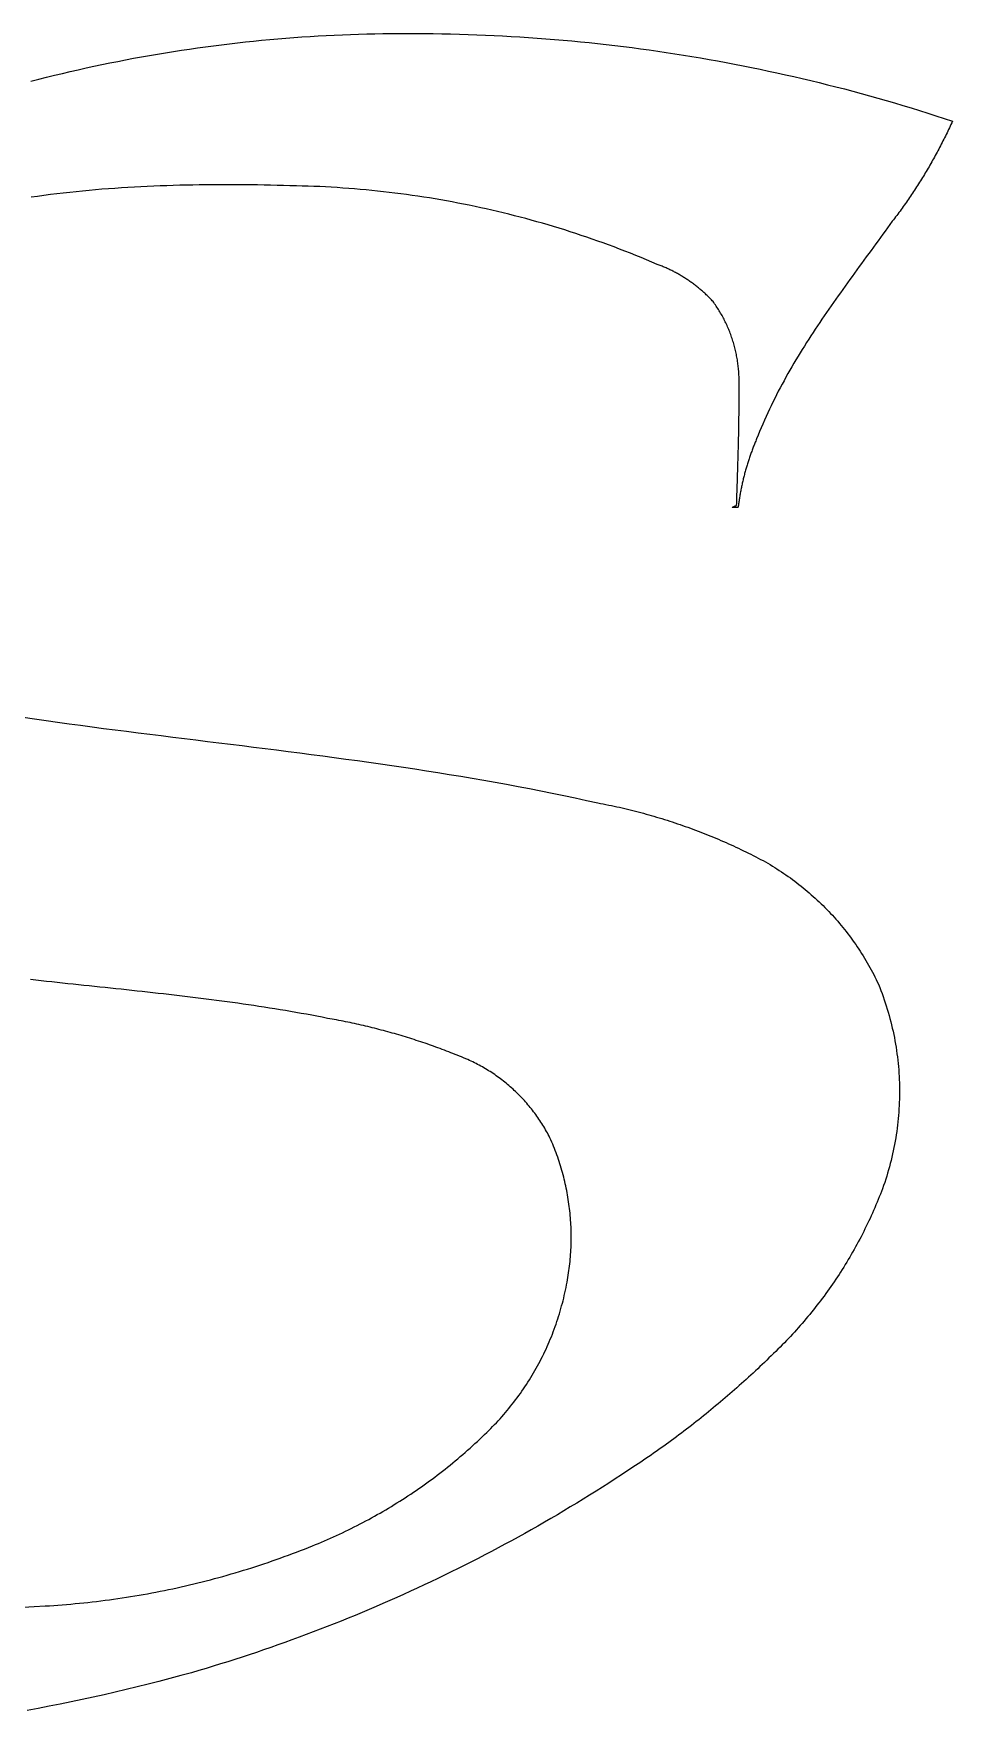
# Model space of a CAD drawing. Extents: x 0 to 68.8, y 0 to 63.9.
# Drawn here: x 34.4 to 68.8, y 1.1 to 63.9 of the extents above; entities that cross this region are included whole.
import ezdxf

# ---------------------------------------------------------------- set-up
doc = ezdxf.new("R2010")
doc.units = 0
doc.layers.get('0').update_dxf_attribs({"linetype": 'CONTINUOUS'})

msp = doc.modelspace()

# ---------------------------------------------------------------- linework, layer by layer
at = {"color": 7}
for points in [[(34.287629, 62.094396), (34.580742, 62.170238), (34.874237, 62.244452), (35.16811, 62.317037), (35.462352, 62.387991), (35.756957, 62.457314), (36.051918, 62.525003), (36.347227, 62.591059), (36.64288, 62.655479), (36.938869, 62.718263), (37.235185, 62.77941), (37.531824, 62.838917), (37.828777, 62.896785), (38.126039, 62.953012), (38.423601, 63.007596), (38.721459, 63.060536), (39.019604, 63.111832), (39.31803, 63.161481), (39.61673, 63.209483), (39.915698, 63.255837), (40.214925, 63.300542), (40.514406, 63.343595), (40.814134, 63.384997), (41.114101, 63.424745), (41.414301, 63.462839), (41.714728, 63.499277), (42.015374, 63.534059), (42.316232, 63.567182), (42.617296, 63.598647), (42.918559, 63.628451), (43.220014, 63.656594), (43.521653, 63.683074), (43.823471, 63.70789), (44.125461, 63.73104), (44.427616, 63.752525), (44.729927, 63.772342), (45.03239, 63.79049), (45.334998, 63.806968), (45.637742, 63.821775), (45.940617, 63.83491), (46.243615, 63.846372), (46.546731, 63.856158), (46.849955, 63.864269), (47.153284, 63.870703), (47.456708, 63.875458), (47.760222, 63.878534), (48.063819, 63.87993), (48.367491, 63.879643), (48.692442, 63.879942), (49.017325, 63.878585), (49.342133, 63.875574), (49.66686, 63.870908), (49.9915, 63.86459), (50.316047, 63.85662), (50.640494, 63.846999), (50.964836, 63.835728), (51.289065, 63.822808), (51.613176, 63.80824), (51.937163, 63.792026), (52.261019, 63.774165), (52.584739, 63.75466), (52.908316, 63.73351), (53.231743, 63.710718), (53.555015, 63.686284), (53.878125, 63.660209), (54.201067, 63.632494), (54.523836, 63.603141), (54.846423, 63.572149), (55.168825, 63.53952), (55.491033, 63.505256), (55.813043, 63.469356), (56.134847, 63.431823), (56.45644, 63.392657), (56.777816, 63.351859), (57.098968, 63.30943), (57.41989, 63.265371), (57.740576, 63.219683), (58.061019, 63.172367), (58.381214, 63.123424), (58.701153, 63.072856), (59.020832, 63.020662), (59.340243, 62.966845), (59.659382, 62.911404), (59.978239, 62.854342), (60.296812, 62.795659), (60.615092, 62.735356), (60.933074, 62.673433), (61.250751, 62.609893), (61.568118, 62.544736), (61.885167, 62.477963), (62.201893, 62.409575), (62.51829, 62.339573), (62.834351, 62.267959), (63.150071, 62.194732), (63.465443, 62.119894), (63.78046, 62.043446), (64.095117, 61.965389), (64.409407, 61.885725), (64.723324, 61.804453), (65.036862, 61.721576), (65.350014, 61.637093), (65.662776, 61.551007), (65.975139, 61.463317), (66.287099, 61.374026), (66.598648, 61.283134), (66.909781, 61.190641), (67.220492, 61.09655), (67.530773, 61.000861), (67.84062, 60.903574), (68.150025, 60.804692), (68.458983, 60.704215), (68.767487, 60.602144), (68.73913, 60.539725), (68.710547, 60.477416), (68.681747, 60.415217), (68.652722, 60.353129), (68.62348, 60.291152), (68.594012, 60.229286), (68.56432, 60.167534), (68.53441, 60.105894), (68.504282, 60.044368), (68.47393, 59.982956), (68.44336, 59.921658), (68.412572, 59.860476), (68.38156, 59.79941), (68.35033, 59.73846), (68.318882, 59.677626), (68.287217, 59.616911), (68.255335, 59.556314), (68.223235, 59.495835), (68.190917, 59.435476), (68.158382, 59.375237), (68.12563, 59.315118), (68.09266, 59.255121), (68.05948, 59.195244), (68.026082, 59.13549), (67.992467, 59.075859), (67.958642, 59.016351), (67.9246, 58.956966), (67.89034, 58.897707), (67.85587, 58.838572), (67.82119, 58.779564), (67.786292, 58.720681), (67.751185, 58.661925), (67.715867, 58.603297), (67.680332, 58.544797), (67.644587, 58.486425), (67.608632, 58.428182), (67.572467, 58.370069), (67.536092, 58.312086), (67.499507, 58.254234), (67.462712, 58.196513), (67.425707, 58.138924), (67.388492, 58.081468), (67.351067, 58.024145), (67.313432, 57.966956), (67.275587, 57.909901), (67.23754, 57.852982), (67.199282, 57.796197), (67.160822, 57.739549), (67.122152, 57.683037), (67.083272, 57.626662), (67.04419, 57.570425), (67.004897, 57.514327), (66.965402, 57.458367), (66.925705, 57.402547), (66.885797, 57.346867), (66.845687, 57.291327), (66.805375, 57.235929), (66.76486, 57.180673), (66.724142, 57.125559), (66.683222, 57.070588), (66.6421, 57.015761), (66.600775, 56.961077), (66.559247, 56.906539), (66.517518, 56.852145), (66.429856, 56.731228), (66.341966, 56.610343), (66.253871, 56.48948), (66.165594, 56.368626), (66.077161, 56.247771), (65.988594, 56.126903), (65.899917, 56.006012), (65.811156, 55.885085), (65.722332, 55.764111), (65.633469, 55.64308), (65.544594, 55.521979), (65.455728, 55.400797), (65.366895, 55.279523), (65.27812, 55.158146), (65.189427, 55.036654), (65.100838, 54.915036), (65.012379, 54.793281), (64.924072, 54.671378), (64.835943, 54.549314), (64.748014, 54.427079), (64.660309, 54.304661), (64.572854, 54.182049), (64.48567, 54.059232), (64.398783, 53.936199), (64.312215, 53.812937), (64.225991, 53.689436), (64.140135, 53.565684), (64.054671, 53.441671), (63.969622, 53.317384), (63.885012, 53.192813), (63.800865, 53.067945), (63.717206, 52.942771), (63.634057, 52.817278), (63.551443, 52.691454), (63.469388, 52.56529), (63.387914, 52.438774), (63.307048, 52.311892), (63.226811, 52.184636), (63.147228, 52.056994), (63.068324, 51.928953), (62.990121, 51.800503), (62.912644, 51.671632), (62.835916, 51.54233), (62.759961, 51.412585), (62.684804, 51.282385), (62.610472, 51.151718), (62.53698, 51.020576), (62.464357, 50.888943), (62.392627, 50.756812), (62.321812, 50.624169), (62.251942, 50.491004), (62.183032, 50.357304), (62.115112, 50.223059), (62.048205, 50.088259), (61.982332, 49.95289), (61.917517, 49.816942), (61.85379, 49.680403), (61.791165, 49.543263), (61.729672, 49.405509), (61.669335, 49.267131), (61.610175, 49.128117), (61.552222, 48.988456), (61.495492, 48.848136), (61.440015, 48.707147), (61.42359, 48.668927), (61.407337, 48.63064), (61.391257, 48.592285), (61.375357, 48.553862), (61.35963, 48.515372), (61.344082, 48.476815), (61.328715, 48.438197), (61.31352, 48.399512), (61.298505, 48.360767), (61.283662, 48.321955), (61.269, 48.283082), (61.254517, 48.24415), (61.240207, 48.20515), (61.226077, 48.16609), (61.212127, 48.12697), (61.198357, 48.08779), (61.18476, 48.048557), (61.171342, 48.009265), (61.158105, 47.969912), (61.145047, 47.930507), (61.13217, 47.891042), (61.119472, 47.851525), (61.106947, 47.811947), (61.09461, 47.772317), (61.082445, 47.732635), (61.07046, 47.6929), (61.058655, 47.653112), (61.04703, 47.613272), (61.035585, 47.57338), (61.02432, 47.533435), (61.013235, 47.493445), (61.002337, 47.453402), (60.99162, 47.413315), (60.981082, 47.373175), (60.970725, 47.33299), (60.960547, 47.29276), (60.950557, 47.252477), (60.940747, 47.21215), (60.931117, 47.171777), (60.921667, 47.13136), (60.912405, 47.090905), (60.903322, 47.050405), (60.89442, 47.00986), (60.885705, 46.96927), (60.87717, 46.928642), (60.868822, 46.887977), (60.860655, 46.847267), (60.852667, 46.80652), (60.844867, 46.765735), (60.837247, 46.724912), (60.829822, 46.684052), (60.822547, 46.643147), (60.815497, 46.602212), (60.808597, 46.56124), (60.801922, 46.52023), (60.795397, 46.47919), (60.789097, 46.438112), (60.782947, 46.396997), (60.777022, 46.355852), (60.771247, 46.314677), (60.765697, 46.273472), (60.760297, 46.232237), (60.755047, 46.190965), (60.750022, 46.14967), (60.746422, 46.149338), (60.742822, 46.149016), (60.739222, 46.148705), (60.735622, 46.148405), (60.732022, 46.148114), (60.728422, 46.147835), (60.724822, 46.147566), (60.721222, 46.147307), (60.717622, 46.14706), (60.714022, 46.146822), (60.710422, 46.146596), (60.706822, 46.146379), (60.703222, 46.146173), (60.699622, 46.145978), (60.696022, 46.145794), (60.692422, 46.14562), (60.688822, 46.145456), (60.685222, 46.145303), (60.681622, 46.145161), (60.678022, 46.145029), (60.674422, 46.144908), (60.670822, 46.144797), (60.667222, 46.144697), (60.663622, 46.144607), (60.660022, 46.144529), (60.656422, 46.14446), (60.652822, 46.144402), (60.649222, 46.144354), (60.645622, 46.144317), (60.642022, 46.144291), (60.638422, 46.144275), (60.634822, 46.14427), (60.631222, 46.144275), (60.627622, 46.144291), (60.624022, 46.144317), (60.620422, 46.144354), (60.616822, 46.144402), (60.613222, 46.14446), (60.609622, 46.144529), (60.606022, 46.144607), (60.602422, 46.144697), (60.598822, 46.144797), (60.595222, 46.144908), (60.591622, 46.145029), (60.588022, 46.145161), (60.584422, 46.145303), (60.580822, 46.145456), (60.577222, 46.14562), (60.573622, 46.145794), (60.570022, 46.145978), (60.566422, 46.146173), (60.562822, 46.146379), (60.559222, 46.146596), (60.555622, 46.146822), (60.552022, 46.14706), (60.548422, 46.147307), (60.544822, 46.147566), (60.541222, 46.147835), (60.537622, 46.148114), (60.534022, 46.148405), (60.530422, 46.148705), (60.526822, 46.149016), (60.523222, 46.149338), (60.519622, 46.14967), (60.522322, 46.15087), (60.525022, 46.15207), (60.527722, 46.15327), (60.530422, 46.15447), (60.533122, 46.15567), (60.535822, 46.15687), (60.538522, 46.15807), (60.541222, 46.15927), (60.543922, 46.16047), (60.546622, 46.16167), (60.549322, 46.16287), (60.552022, 46.16407), (60.554722, 46.16527), (60.557422, 46.16647), (60.560122, 46.16767), (60.562822, 46.16887), (60.565522, 46.17007), (60.568222, 46.17127), (60.570922, 46.17247), (60.573622, 46.17367), (60.576322, 46.17487), (60.579022, 46.17607), (60.581722, 46.17727), (60.584422, 46.17847), (60.587122, 46.17967), (60.589822, 46.18087), (60.592522, 46.18207), (60.595222, 46.18327), (60.597922, 46.18447), (60.600622, 46.18567), (60.603322, 46.18687), (60.606022, 46.18807), (60.608722, 46.18927), (60.611422, 46.19047), (60.614122, 46.19167), (60.616822, 46.19287), (60.619522, 46.19407), (60.622222, 46.19527), (60.624922, 46.19647), (60.627622, 46.19767), (60.630322, 46.19887), (60.633022, 46.20007), (60.635722, 46.20127), (60.638422, 46.20247), (60.641122, 46.20367), (60.643822, 46.20487), (60.646522, 46.20607), (60.649222, 46.20727), (60.651922, 46.20847), (60.654622, 46.20967), (60.657322, 46.21087), (60.660022, 46.21207), (60.662722, 46.21327), (60.665422, 46.21447), (60.668122, 46.21567), (60.670822, 46.21687), (60.673522, 46.21807), (60.676222, 46.21927), (60.678922, 46.22047), (60.681622, 46.22167), (60.684322, 46.22287), (60.687022, 46.22407), (60.689722, 46.22527), (60.692422, 46.22647), (60.694522, 46.296782), (60.696697, 46.367095), (60.698872, 46.437407), (60.701047, 46.50772), (60.703222, 46.578032), (60.705397, 46.648345), (60.707572, 46.718657), (60.709822, 46.78897), (60.712072, 46.859282), (60.714322, 46.929595), (60.716572, 46.999907), (60.718822, 47.07022), (60.721072, 47.140532), (60.723322, 47.210845), (60.725497, 47.281157), (60.727672, 47.35147), (60.729847, 47.421782), (60.732022, 47.492095), (60.734197, 47.562407), (60.736372, 47.63272), (60.738472, 47.703032), (60.740572, 47.773345), (60.742672, 47.843657), (60.744697, 47.91397), (60.746722, 47.984282), (60.748747, 48.054595), (60.750697, 48.124907), (60.752647, 48.19522), (60.754522, 48.265532), (60.756397, 48.335845), (60.758197, 48.406157), (60.759997, 48.47647), (60.761722, 48.546782), (60.763447, 48.617095), (60.765097, 48.687407), (60.766672, 48.757719), (60.768247, 48.828032), (60.769747, 48.898344), (60.771172, 48.968657), (60.772522, 49.038969), (60.773797, 49.109282), (60.775072, 49.179594), (60.776272, 49.249907), (60.777397, 49.320219), (60.778447, 49.390532), (60.779422, 49.460844), (60.780322, 49.531157), (60.781147, 49.601469), (60.781897, 49.671782), (60.782571, 49.742094), (60.783163, 49.812407), (60.783672, 49.882719), (60.784096, 49.953032), (60.784433, 50.023344), (60.784681, 50.093657), (60.784837, 50.163969), (60.7849, 50.234282), (60.784867, 50.304594), (60.784737, 50.374907), (60.784507, 50.445219), (60.784176, 50.515532), (60.783741, 50.585844), (60.7832, 50.656157), (60.782551, 50.726469), (60.783601, 50.779022), (60.784141, 50.831537), (60.784138, 50.884014), (60.783595, 50.936447), (60.782545, 50.988834), (60.780895, 51.041169), (60.77872, 51.093444), (60.77602, 51.145667), (60.772795, 51.197822), (60.769045, 51.249909), (60.76477, 51.301929), (60.75997, 51.353874), (60.754645, 51.405736), (60.748795, 51.457516), (60.74242, 51.509206), (60.735445, 51.560806), (60.727945, 51.612316), (60.719958, 51.663721), (60.711453, 51.715029), (60.702423, 51.766231), (60.692875, 51.817321), (60.68281, 51.868299), (60.67222, 51.919156), (60.66112, 51.969886), (60.649503, 52.020496), (60.637368, 52.070971), (60.624723, 52.121311), (60.611568, 52.171516), (60.597903, 52.221579), (60.583728, 52.271499), (60.569043, 52.321269), (60.553855, 52.370881), (60.538158, 52.420336), (60.521958, 52.469634), (60.505255, 52.518766), (60.48805, 52.567726), (60.470343, 52.616514), (60.45214, 52.665121), (60.433435, 52.713549), (60.414235, 52.761796), (60.39454, 52.809849), (60.37435, 52.857714), (60.353665, 52.905376), (60.332493, 52.952844), (60.310825, 53.000101), (60.28867, 53.047156), (60.266028, 53.093994), (60.242898, 53.140614), (60.21928, 53.187016), (60.195183, 53.233194), (60.170598, 53.279146), (60.145533, 53.324866), (60.119988, 53.370346), (60.093963, 53.415586), (60.067458, 53.460586), (60.04048, 53.505339), (60.013023, 53.549836), (59.985093, 53.594079), (59.95669, 53.638066), (59.927808, 53.681791), (59.89846, 53.725246), (59.868641, 53.768431), (59.838348, 53.811339), (59.807591, 53.853969), (59.780433, 53.882874), (59.753081, 53.911569), (59.725526, 53.940046), (59.697776, 53.968313), (59.669831, 53.996363), (59.641691, 54.024203), (59.613356, 54.051826), (59.584833, 54.079231), (59.556123, 54.106418), (59.527226, 54.133388), (59.498133, 54.160141), (59.468861, 54.186668), (59.439401, 54.212978), (59.409761, 54.239063), (59.379933, 54.264931), (59.349926, 54.290573), (59.319738, 54.315991), (59.289378, 54.341183), (59.258838, 54.366151), (59.228118, 54.390893), (59.197226, 54.415403), (59.166161, 54.439688), (59.134923, 54.463741), (59.103521, 54.487561), (59.071946, 54.511148), (59.040206, 54.534511), (59.008293, 54.557633), (58.976216, 54.580523), (58.943981, 54.603181), (58.911581, 54.625598), (58.879016, 54.647783), (58.846293, 54.669728), (58.813413, 54.691441), (58.780376, 54.712913), (58.747181, 54.734146), (58.713836, 54.755138), (58.680333, 54.775883), (58.646681, 54.796388), (58.612878, 54.816653), (58.578926, 54.836671), (58.544823, 54.856441), (58.510578, 54.875963), (58.476183, 54.895238), (58.441646, 54.914266), (58.406966, 54.933046), (58.372143, 54.951578), (58.337178, 54.969863), (58.302078, 54.987893), (58.266836, 55.005668), (58.231458, 55.023196), (58.195946, 55.040468), (58.160298, 55.057486), (58.124523, 55.074248), (58.088613, 55.090748), (58.052576, 55.106993), (58.016411, 55.122983), (57.980118, 55.138711), (57.943698, 55.154176), (57.907151, 55.169386), (57.870483, 55.184333), (57.833696, 55.199018), (57.796788, 55.213441), (57.759761, 55.227593), (57.722613, 55.241483), (57.522263, 55.327045), (57.321458, 55.411376), (57.120205, 55.494473), (56.918507, 55.576336), (56.716372, 55.656962), (56.513806, 55.736352), (56.310813, 55.814503), (56.107399, 55.891415), (55.903572, 55.967086), (55.699336, 56.041516), (55.494696, 56.114701), (55.289659, 56.186641), (55.08423, 56.257336), (54.878416, 56.326786), (54.672221, 56.394985), (54.465653, 56.461934), (54.258715, 56.527633), (54.051414, 56.59208), (53.843757, 56.655273), (53.635748, 56.717212), (53.427393, 56.777895), (53.218698, 56.837322), (53.009669, 56.895489), (52.800312, 56.952397), (52.590632, 57.008044), (52.380635, 57.062429), (52.170327, 57.115551), (51.959713, 57.167408), (51.748799, 57.217999), (51.537592, 57.267323), (51.326096, 57.315378), (51.114318, 57.362165), (50.902263, 57.40768), (50.689937, 57.451923), (50.477346, 57.494893), (50.264496, 57.536589), (50.051391, 57.577008), (49.838038, 57.61615), (49.624443, 57.654014), (49.410612, 57.690598), (49.196549, 57.725901), (48.982262, 57.759923), (48.767755, 57.792661), (48.553035, 57.824115), (48.338107, 57.854282), (48.122976, 57.883162), (47.90765, 57.910754), (47.692133, 57.937056), (47.473806, 57.960227), (47.257925, 57.983946), (47.04187, 58.006372), (46.825647, 58.027503), (46.609263, 58.047339), (46.392723, 58.065877), (46.176032, 58.083117), (45.959196, 58.099057), (45.742221, 58.113697), (45.525114, 58.127034), (45.307878, 58.139068), (45.090522, 58.149797), (44.873049, 58.159221), (44.655466, 58.167337), (44.437778, 58.174147), (44.219992, 58.179645), (43.978387, 58.186417), (43.736628, 58.192657), (43.494724, 58.198342), (43.252684, 58.20345), (43.010519, 58.20795), (42.768237, 58.21182), (42.52585, 58.21503), (42.283366, 58.217557), (42.040796, 58.21938), (41.798149, 58.220467), (41.555435, 58.2208), (41.312664, 58.22035), (41.069845, 58.21909), (40.826989, 58.216997), (40.584106, 58.21405), (40.341203, 58.210217), (40.098293, 58.205477), (39.855385, 58.1998), (39.612488, 58.193162), (39.369611, 58.18554), (39.126766, 58.176908), (38.883961, 58.16724), (38.641207, 58.156512), (38.398513, 58.144698), (38.15589, 58.131774), (37.913346, 58.117713), (37.670891, 58.10249), (37.428536, 58.086081), (37.186291, 58.068459), (36.944164, 58.049601), (36.702166, 58.02948), (36.460306, 58.008072), (36.218594, 57.985351), (35.977041, 57.961292), (35.735656, 57.935869), (35.494448, 57.909058), (35.253428, 57.880833), (35.012605, 57.851169), (34.771989, 57.820041), (34.53159, 57.787424), (34.291418, 57.753291)], [(33.989429, 38.290733), (34.419762, 38.22873), (34.850274, 38.167838), (35.280954, 38.10798), (35.71179, 38.04909), (36.142771, 37.991085), (36.573884, 37.93389), (37.005119, 37.87743), (37.436464, 37.821638), (37.867908, 37.76643), (38.299439, 37.711733), (38.731045, 37.657478), (39.162715, 37.603583), (39.594438, 37.54998), (40.026202, 37.496588), (40.457995, 37.443338), (40.889806, 37.390148), (41.321624, 37.33695), (41.753437, 37.28367), (42.185234, 37.230226), (42.617002, 37.176548), (43.048731, 37.122563), (43.480409, 37.068196), (43.912025, 37.013371), (44.343566, 36.958013), (44.775022, 36.902048), (45.206381, 36.845401), (45.637632, 36.787996), (46.068762, 36.729758), (46.499761, 36.670613), (46.930617, 36.610493), (47.361319, 36.549316), (47.791854, 36.487006), (48.222212, 36.423496), (48.652381, 36.358703), (49.08235, 36.292561), (49.512106, 36.224986), (49.941639, 36.155911), (50.370937, 36.085253), (50.799989, 36.012946), (51.228782, 35.938913), (51.657307, 35.863075), (52.085549, 35.785359), (52.5135, 35.705693), (52.941147, 35.624), (53.368477, 35.540206), (53.795481, 35.454237), (54.222147, 35.366018), (54.648462, 35.275473), (55.074416, 35.18253), (55.49999, 35.087148), (55.601091, 35.068113), (55.702082, 35.048598), (55.802962, 35.028603), (55.903729, 35.008128), (56.00438, 34.987181), (56.104915, 34.965753), (56.205332, 34.943853), (56.305629, 34.921473), (56.405804, 34.898621), (56.505856, 34.875296), (56.605784, 34.851491), (56.705585, 34.827213), (56.805258, 34.802463), (56.904801, 34.777241), (57.004213, 34.751546), (57.103491, 34.725386), (57.202635, 34.698753), (57.301642, 34.671648), (57.400511, 34.644078), (57.499241, 34.616036), (57.597829, 34.587528), (57.696274, 34.558556), (57.794575, 34.529111), (57.89273, 34.499201), (57.990736, 34.468826), (58.088593, 34.437986), (58.186299, 34.406681), (58.283851, 34.374911), (58.381249, 34.342676), (58.478491, 34.309983), (58.575575, 34.276826), (58.6725, 34.243211), (58.769263, 34.209131), (58.865864, 34.174593), (58.9623, 34.139591), (59.05857, 34.104131), (59.154672, 34.068213), (59.250605, 34.031838), (59.346367, 33.995006), (59.441957, 33.957716), (59.537371, 33.919968), (59.63261, 33.881763), (59.727671, 33.843108), (59.822553, 33.803996), (59.917253, 33.764426), (60.011772, 33.724406), (60.106105, 33.683936), (60.200254, 33.643008), (60.294214, 33.601631), (60.387985, 33.559803), (60.481565, 33.517526), (60.574953, 33.474798), (60.668147, 33.431621), (60.761145, 33.387993), (60.853945, 33.343916), (60.946546, 33.299388), (61.038946, 33.254419), (61.131145, 33.208999), (61.223138, 33.163136), (61.314926, 33.116824), (61.406507, 33.070069), (61.497879, 33.022871), (61.58904, 32.975231), (61.679988, 32.927141), (61.768342, 32.877514), (61.856135, 32.827061), (61.943363, 32.775784), (62.03002, 32.723689), (62.116103, 32.670776), (62.201606, 32.617061), (62.286523, 32.562544), (62.370852, 32.507224), (62.454585, 32.451116), (62.537718, 32.394221), (62.620247, 32.336546), (62.702165, 32.278091), (62.783471, 32.218864), (62.864156, 32.158871), (62.944217, 32.098121), (63.023649, 32.036614), (63.102447, 31.974356), (63.180606, 31.911356), (63.258121, 31.847614), (63.334987, 31.783144), (63.411199, 31.717939), (63.486752, 31.652014), (63.56164, 31.585369), (63.63586, 31.518011), (63.709405, 31.449949), (63.782275, 31.381181), (63.854462, 31.311716), (63.92596, 31.241561), (63.996767, 31.170716), (64.06687, 31.099189), (64.136275, 31.026986), (64.204967, 30.954116), (64.272947, 30.880579), (64.340215, 30.806381), (64.406755, 30.731531), (64.472567, 30.65603), (64.537652, 30.579885), (64.601995, 30.5031), (64.665595, 30.425682), (64.728452, 30.347635), (64.790552, 30.268965), (64.851895, 30.189676), (64.91248, 30.109775), (64.9723, 30.029266), (65.031347, 29.948155), (65.089615, 29.866447), (65.147102, 29.784148), (65.203802, 29.701262), (65.259707, 29.617794), (65.314817, 29.533752), (65.369124, 29.449138), (65.422629, 29.363959), (65.475324, 29.27822), (65.527202, 29.191927), (65.578254, 29.105083), (65.628482, 29.017696), (65.677877, 28.929769), (65.726439, 28.841308), (65.774162, 28.752319), (65.821037, 28.662808), (65.867064, 28.572778), (65.912237, 28.482235), (65.956547, 28.391185), (65.999987, 28.299634), (66.045879, 28.184875), (66.090399, 28.069717), (66.133539, 27.954171), (66.175299, 27.838248), (66.215679, 27.721961), (66.254687, 27.605322), (66.292314, 27.488343), (66.328562, 27.371036), (66.363429, 27.253413), (66.396917, 27.135485), (66.429024, 27.017267), (66.459752, 26.898767), (66.489099, 26.78), (66.517067, 26.660978), (66.543654, 26.541711), (66.568862, 26.422213), (66.592682, 26.302494), (66.615122, 26.182569), (66.636182, 26.062447), (66.655862, 25.942142), (66.674154, 25.821666), (66.691067, 25.701029), (66.706599, 25.580245), (66.720744, 25.459326), (66.733509, 25.338283), (66.744894, 25.217129), (66.754892, 25.095876), (66.763509, 24.974535), (66.770709, 24.853119), (66.776559, 24.731639), (66.780984, 24.610108), (66.784059, 24.488539), (66.785784, 24.366942), (66.786091, 24.245329), (66.785041, 24.123715), (66.782566, 24.002108), (66.778741, 23.880523), (66.773491, 23.758971), (66.766891, 23.637464), (66.758881, 23.516014), (66.749483, 23.394632), (66.738698, 23.273333), (66.726526, 23.152126), (66.712966, 23.031025), (66.698018, 22.910041), (66.681683, 22.789186), (66.663961, 22.668473), (66.644851, 22.547913), (66.624353, 22.427518), (66.602461, 22.307301), (66.579181, 22.187274), (66.554513, 22.067448), (66.528459, 21.947835), (66.501009, 21.828448), (66.472171, 21.709299), (66.441939, 21.590399), (66.410319, 21.471761), (66.377311, 21.353397), (66.342909, 21.235319), (66.307119, 21.117538), (66.269934, 21.000067), (66.231354, 20.882919), (66.191386, 20.766104), (66.150024, 20.649635), (66.110904, 20.547202), (66.071124, 20.445061), (66.030691, 20.343217), (65.989606, 20.24167), (65.947869, 20.140426), (65.905479, 20.039487), (65.862444, 19.938856), (65.818764, 19.838535), (65.774439, 19.738527), (65.729469, 19.638836), (65.683861, 19.539465), (65.637616, 19.440416), (65.590734, 19.341692), (65.543214, 19.243296), (65.495064, 19.145232), (65.446284, 19.047502), (65.396874, 18.950109), (65.346834, 18.853056), (65.296171, 18.756346), (65.244886, 18.659982), (65.192979, 18.563967), (65.140456, 18.468304), (65.087311, 18.372995), (65.033551, 18.278044), (64.979176, 18.183454), (64.924194, 18.089228), (64.868596, 17.995368), (64.812391, 17.901877), (64.755579, 17.808759), (64.698166, 17.716017), (64.640154, 17.623652), (64.581534, 17.531669), (64.522321, 17.44007), (64.462509, 17.348859), (64.402104, 17.258037), (64.341106, 17.167609), (64.279516, 17.077576), (64.217334, 16.987942), (64.154566, 16.89871), (64.091214, 16.809883), (64.027276, 16.721464), (63.962761, 16.633456), (63.897661, 16.545861), (63.831984, 16.458682), (63.765729, 16.371924), (63.698904, 16.285588), (63.631509, 16.199677), (63.563544, 16.114195), (63.495009, 16.029143), (63.425904, 15.944527), (63.356237, 15.860347), (63.286007, 15.776607), (63.215214, 15.693311), (63.143867, 15.61046), (63.071964, 15.528059), (62.999507, 15.44611), (62.926494, 15.364615), (62.852927, 15.283578), (62.778812, 15.203002), (62.704149, 15.12289), (62.62894, 15.043244), (62.553187, 14.964068), (62.476893, 14.885364), (62.400058, 14.807136), (62.317813, 14.724107), (62.235294, 14.641364), (62.152503, 14.55891), (62.06944, 14.476742), (61.986105, 14.394862), (61.902501, 14.313272), (61.818627, 14.23197), (61.734484, 14.15096), (61.650073, 14.07024), (61.565395, 13.989812), (61.480451, 13.909676), (61.395241, 13.829832), (61.309766, 13.750283), (61.224027, 13.671027), (61.138025, 13.592066), (61.05176, 13.5134), (60.965234, 13.43503), (60.878446, 13.356957), (60.791398, 13.27918), (60.704092, 13.201702), (60.616525, 13.124523), (60.528702, 13.047642), (60.440621, 12.971061), (60.352284, 12.89478), (60.263692, 12.8188), (60.174844, 12.743122), (60.085743, 12.667747), (59.996389, 12.592674), (59.906782, 12.517906), (59.816924, 12.443439), (59.726814, 12.369279), (59.636455, 12.295426), (59.545846, 12.221874), (59.454989, 12.148629), (59.363883, 12.075691), (59.272531, 12.003061), (59.180933, 11.930747), (59.089089, 11.858739), (58.997001, 11.787039), (58.904669, 11.715647), (58.812093, 11.644569), (58.719276, 11.573807), (58.626217, 11.503352), (58.532917, 11.433212), (58.439377, 11.363387), (58.345599, 11.293877), (58.251581, 11.224682), (58.157325, 11.155802), (58.062834, 11.087237), (57.968106, 11.018987), (57.873142, 10.951059), (57.777945, 10.883447), (57.682512, 10.816149), (57.586848, 10.749174), (57.490951, 10.682522), (57.394823, 10.616184), (57.298464, 10.550169), (57.201875, 10.484477), (57.105058, 10.419107), (57.008011, 10.354059), (56.910738, 10.289342), (56.813237, 10.224947), (56.715511, 10.160874), (56.617559, 10.097132), (56.38156, 9.941643), (56.14487, 9.787299), (55.907492, 9.634102), (55.669432, 9.482055), (55.430692, 9.331158), (55.191278, 9.181415), (54.951193, 9.032827), (54.710442, 8.885395), (54.46903, 8.739124), (54.22696, 8.594012), (53.984237, 8.450064), (53.740865, 8.307281), (53.496848, 8.165665), (53.252191, 8.025217), (53.006899, 7.885942), (52.760974, 7.747838), (52.514422, 7.61091), (52.267246, 7.475159), (52.019452, 7.340585), (51.771043, 7.207194), (51.522023, 7.074985), (51.272398, 6.943961), (51.02217, 6.814124), (50.771345, 6.685475), (50.519928, 6.558018), (50.267921, 6.431753), (50.015329, 6.306683), (49.762158, 6.18281), (49.508409, 6.060135), (49.25409, 5.938661), (48.999202, 5.81839), (48.743752, 5.699323), (48.487742, 5.581464), (48.231178, 5.464812), (47.974063, 5.349372), (47.716403, 5.235144), (47.458199, 5.12213), (47.199459, 5.010334), (46.940186, 4.899755), (46.680383, 4.790398), (46.420056, 4.682263), (46.159209, 4.575352), (45.897845, 4.469668), (45.63597, 4.365211), (45.373586, 4.261987), (45.1107, 4.159993), (44.847314, 4.059235), (44.583434, 3.959714), (44.319064, 3.86143), (44.054206, 3.764387), (43.788868, 3.668586), (43.523052, 3.574029), (43.256762, 3.480719), (42.990003, 3.388658), (42.72278, 3.297846), (42.455097, 3.208286), (42.186956, 3.119981), (41.918364, 3.032933), (41.649324, 2.947142), (41.379842, 2.862612), (41.10992, 2.779344), (40.839563, 2.697341), (40.568776, 2.616603), (40.297562, 2.537133), (39.891043, 2.425236), (39.483966, 2.31585), (39.076346, 2.208975), (38.668193, 2.104613), (38.259518, 2.002764), (37.850333, 1.903429), (37.440651, 1.80661), (37.030481, 1.712307), (36.619837, 1.62052), (36.208729, 1.531251), (35.797171, 1.444501), (35.385171, 1.360271), (34.972744, 1.278562), (34.559899, 1.199373), (34.146649, 1.122707)], [(34.00518, 4.987785), (34.410122, 5.009535), (34.81508, 5.03454), (34.976086, 5.044207), (35.137007, 5.054692), (35.29784, 5.066002), (35.458582, 5.078137), (35.61923, 5.09109), (35.779781, 5.104867), (35.940232, 5.119462), (36.100579, 5.134875), (36.260821, 5.151112), (36.420952, 5.168167), (36.580972, 5.18604), (36.740876, 5.204722), (36.900661, 5.224222), (37.060325, 5.24454), (37.219864, 5.265667), (37.379274, 5.287612), (37.538554, 5.310375), (37.6977, 5.333947), (37.856709, 5.35833), (38.015577, 5.383522), (38.174302, 5.409525), (38.332881, 5.436337), (38.49131, 5.46396), (38.649586, 5.492392), (38.807707, 5.521635), (38.965669, 5.55168), (39.123469, 5.582535), (39.281105, 5.614192), (39.438572, 5.646652), (39.595868, 5.679922), (39.75299, 5.713995), (39.909934, 5.74887), (40.066698, 5.784547), (40.223278, 5.821027), (40.379673, 5.858302), (40.535878, 5.89638), (40.691889, 5.93526), (40.847705, 5.974935), (41.003322, 6.015405), (41.158738, 6.056677), (41.313947, 6.098745), (41.468949, 6.141607), (41.62374, 6.185265), (41.778316, 6.229717), (41.932675, 6.274965), (42.086813, 6.321007), (42.240728, 6.367837), (42.394416, 6.415462), (42.547875, 6.463875), (42.701099, 6.513082), (42.854089, 6.563077), (43.00684, 6.61386), (43.159348, 6.665429), (43.311611, 6.717787), (43.463627, 6.770932), (43.61539, 6.824864), (43.766899, 6.879584), (43.91815, 6.935084), (44.069141, 6.991372), (44.219869, 7.048439), (44.370329, 7.106294), (44.52052, 7.164929), (44.670437, 7.224344), (44.820079, 7.284539), (44.933942, 7.330499), (45.047487, 7.377149), (45.160711, 7.424482), (45.27361, 7.472489), (45.386183, 7.521179), (45.498426, 7.570552), (45.610335, 7.620599), (45.72191, 7.671322), (45.833145, 7.722712), (45.94404, 7.774777), (46.05459, 7.827509), (46.164793, 7.880909), (46.274646, 7.934969), (46.384145, 7.989697), (46.493289, 8.045084), (46.602074, 8.101132), (46.710497, 8.157832), (46.818555, 8.215192), (46.926246, 8.273204), (47.033567, 8.331869), (47.140514, 8.391179), (47.247086, 8.451142), (47.353277, 8.511749), (47.459088, 8.573002), (47.564513, 8.634892), (47.669551, 8.697427), (47.774198, 8.760599), (47.878451, 8.824409), (47.982308, 8.888849), (48.085766, 8.953927), (48.188821, 9.019634), (48.291472, 9.085972), (48.393714, 9.152932), (48.495546, 9.220522), (48.596963, 9.288734), (48.697965, 9.357569), (48.798546, 9.427019), (48.898705, 9.497091), (48.998439, 9.567779), (49.097744, 9.639081), (49.196619, 9.710991), (49.295058, 9.783516), (49.393062, 9.856649), (49.490625, 9.930389), (49.587746, 10.004729), (49.684422, 10.079669), (49.780648, 10.155213), (49.876423, 10.231357), (49.971744, 10.308098), (50.066608, 10.385434), (50.161012, 10.463363), (50.254953, 10.541883), (50.348427, 10.620993), (50.441434, 10.700691), (50.533968, 10.780974), (50.626028, 10.861841), (50.717611, 10.943291), (50.808713, 11.02532), (50.899332, 11.107927), (50.989465, 11.191111), (51.079109, 11.274869), (51.16826, 11.359199), (51.256918, 11.444101), (51.345077, 11.529571), (51.418202, 11.600768), (51.49057, 11.672626), (51.562172, 11.745143), (51.633002, 11.818306), (51.70306, 11.892113), (51.772337, 11.966558), (51.840842, 12.041636), (51.90856, 12.117338), (51.97549, 12.193659), (52.041632, 12.270591), (52.10698, 12.348128), (52.171532, 12.426264), (52.235282, 12.504992), (52.29823, 12.584306), (52.360375, 12.6642), (52.421702, 12.744666), (52.48222, 12.825699), (52.54192, 12.907292), (52.600802, 12.989438), (52.65886, 13.072132), (52.716085, 13.155367), (52.772477, 13.239136), (52.828037, 13.323432), (52.882757, 13.40825), (52.936637, 13.493583), (52.989677, 13.579425), (53.041862, 13.665768), (53.0932, 13.752608), (53.143682, 13.839936), (53.193302, 13.927747), (53.242067, 14.016035), (53.289962, 14.104792), (53.336987, 14.194014), (53.383142, 14.283691), (53.428419, 14.373819), (53.472819, 14.464392), (53.516334, 14.555402), (53.558964, 14.646843), (53.600702, 14.738709), (53.641547, 14.830994), (53.681499, 14.92369), (53.720552, 15.016792), (53.758697, 15.110292), (53.795942, 15.204186), (53.832272, 15.298465), (53.867687, 15.393124), (53.902187, 15.488156), (53.935764, 15.583556), (53.968419, 15.679315), (54.000144, 15.775428), (54.030947, 15.871889), (54.060812, 15.968691), (54.089739, 16.065827), (54.117722, 16.163291), (54.144767, 16.261078), (54.170859, 16.359179), (54.195999, 16.457589), (54.220187, 16.556302), (54.243414, 16.65531), (54.265682, 16.754608), (54.286982, 16.854189), (54.307314, 16.954046), (54.326672, 17.054174), (54.345054, 17.154565), (54.360804, 17.240055), (54.375729, 17.32563), (54.389822, 17.411283), (54.403082, 17.49701), (54.415517, 17.582804), (54.427127, 17.66866), (54.437904, 17.754572), (54.447857, 17.840534), (54.456984, 17.926539), (54.465287, 18.012584), (54.472787, 18.098661), (54.479462, 18.184764), (54.485312, 18.270888), (54.490337, 18.357028), (54.494537, 18.443176), (54.497912, 18.529329), (54.500462, 18.615478), (54.502187, 18.701619), (54.503087, 18.787747), (54.503178, 18.873854), (54.502451, 18.959936), (54.500876, 19.045986), (54.498551, 19.131999), (54.495401, 19.217969), (54.491426, 19.30389), (54.486626, 19.389756), (54.481001, 19.475561), (54.474551, 19.561301), (54.467276, 19.646967), (54.459221, 19.732556), (54.450356, 19.818061), (54.440681, 19.903476), (54.430196, 19.988796), (54.418908, 20.074014), (54.406811, 20.159125), (54.393903, 20.244123), (54.380193, 20.329003), (54.365673, 20.413757), (54.350351, 20.498381), (54.334226, 20.582869), (54.317291, 20.667215), (54.299553, 20.751413), (54.281013, 20.835457), (54.261678, 20.919342), (54.241541, 21.003061), (54.220601, 21.086609), (54.198858, 21.16998), (54.176321, 21.253168), (54.152988, 21.336168), (54.128853, 21.418973), (54.103923, 21.501577), (54.078198, 21.583976), (54.051678, 21.666163), (54.024363, 21.748132), (53.996253, 21.829878), (53.967348, 21.911393), (53.937648, 21.992674), (53.907161, 22.073714), (53.875878, 22.154507), (53.843808, 22.235047), (53.810951, 22.315329), (53.777298, 22.395346), (53.742858, 22.475093), (53.707631, 22.554564), (53.676483, 22.615299), (53.644706, 22.675637), (53.612313, 22.735577), (53.579306, 22.795112), (53.545691, 22.854242), (53.511468, 22.912959), (53.476638, 22.971264), (53.441216, 23.029149), (53.405201, 23.086614), (53.368593, 23.143652), (53.331401, 23.200254), (53.293631, 23.256422), (53.255283, 23.312154), (53.216359, 23.367444), (53.176864, 23.422284), (53.136806, 23.476674), (53.096194, 23.530614), (53.055019, 23.584097), (53.013296, 23.637114), (52.971026, 23.689667), (52.928209, 23.741747), (52.884851, 23.793354), (52.840961, 23.844482), (52.796539, 23.895129), (52.751591, 23.945289), (52.706119, 23.994961), (52.660129, 24.044139), (52.613629, 24.092814), (52.566619, 24.140986), (52.519099, 24.188656), (52.471084, 24.235816), (52.422566, 24.282459), (52.373554, 24.328584), (52.324054, 24.374184), (52.274074, 24.419259), (52.223614, 24.463801), (52.172674, 24.507811), (52.121261, 24.551281), (52.069384, 24.594211), (52.017041, 24.636594), (51.964241, 24.678429), (51.910984, 24.719709), (51.857276, 24.760434), (51.803119, 24.800596), (51.748519, 24.840189), (51.693484, 24.879211), (51.638014, 24.917664), (51.582116, 24.955531), (51.525791, 24.992821), (51.469046, 25.029526), (51.411881, 25.065639), (51.354304, 25.101159), (51.296314, 25.136079), (51.237919, 25.170399), (51.179126, 25.204111), (51.119936, 25.237209), (51.060356, 25.269699), (51.000386, 25.301566), (50.940034, 25.332811), (50.879299, 25.363434), (50.818189, 25.393426), (50.756704, 25.422781), (50.694851, 25.451499), (50.632639, 25.479579), (50.553621, 25.512991), (50.47449, 25.546111), (50.395249, 25.578946), (50.315896, 25.611489), (50.236434, 25.643739), (50.156862, 25.675704), (50.077182, 25.707376), (49.997395, 25.738756), (49.917501, 25.769844), (49.837502, 25.800639), (49.757397, 25.831149), (49.677188, 25.861366), (49.596876, 25.891291), (49.51646, 25.920924), (49.435943, 25.950264), (49.355325, 25.979311), (49.274607, 26.008066), (49.19379, 26.036529), (49.112873, 26.064699), (49.03186, 26.092569), (48.950749, 26.120146), (48.869541, 26.147431), (48.788239, 26.174424), (48.706841, 26.201116), (48.625351, 26.227516), (48.543766, 26.253624), (48.46209, 26.279431), (48.380323, 26.304946), (48.298465, 26.330161), (48.216517, 26.355084), (48.13448, 26.379714), (48.052355, 26.404044), (47.970143, 26.428074), (47.887844, 26.451811), (47.80546, 26.475249), (47.722991, 26.498386), (47.640437, 26.521231), (47.5578, 26.543776), (47.475081, 26.566021), (47.39228, 26.587966), (47.309398, 26.609619), (47.226436, 26.630971), (47.143395, 26.652023), (47.060275, 26.672776), (46.977077, 26.693228), (46.893803, 26.713381), (46.810453, 26.733233), (46.727027, 26.752786), (46.643528, 26.772038), (46.559954, 26.790991), (46.476307, 26.809643), (46.392588, 26.827996), (46.308799, 26.846041), (46.224939, 26.863786), (46.141009, 26.881231), (46.05701, 26.898376), (45.972943, 26.915213), (45.88881, 26.931751), (45.804609, 26.947981), (45.720343, 26.963911), (45.636012, 26.979541), (45.551618, 26.994863), (45.46716, 27.009886), (45.38264, 27.024601), (45.186062, 27.063556), (44.989377, 27.101686), (44.792586, 27.139006), (44.595693, 27.175538), (44.398699, 27.211306), (44.201608, 27.246323), (44.004422, 27.280613), (43.807142, 27.314198), (43.609772, 27.347093), (43.412313, 27.379313), (43.214769, 27.410888), (43.017141, 27.441833), (42.819432, 27.472163), (42.621644, 27.501901), (42.423781, 27.531068), (42.225844, 27.559681), (42.027835, 27.587761), (41.829757, 27.615331), (41.631612, 27.642406), (41.433404, 27.669008), (41.235133, 27.695153), (41.036803, 27.720863), (40.838416, 27.746161), (40.639975, 27.771061), (40.441481, 27.795586), (40.242937, 27.819751), (40.044347, 27.843578), (39.845711, 27.867091), (39.647033, 27.890303), (39.448314, 27.913238), (39.249558, 27.935918), (39.050766, 27.958358), (38.851941, 27.980573), (38.653086, 28.002593), (38.454203, 28.024433), (38.255294, 28.046108), (38.056362, 28.067641), (37.857408, 28.089053), (37.658436, 28.110361), (37.459448, 28.131586), (37.260446, 28.152751), (37.061434, 28.173871), (36.862411, 28.194968), (36.663382, 28.216058), (36.46435, 28.237163), (36.265315, 28.258306), (36.066282, 28.279501), (35.867252, 28.300771), (35.668226, 28.322138), (35.469209, 28.343611), (35.270202, 28.365218), (35.071208, 28.386983), (34.872228, 28.408913), (34.673267, 28.431038), (34.474325, 28.453373), (34.275406, 28.475941)]]:
    msp.add_lwpolyline(points, dxfattribs=at)

doc.saveas('drawing.dxf')
